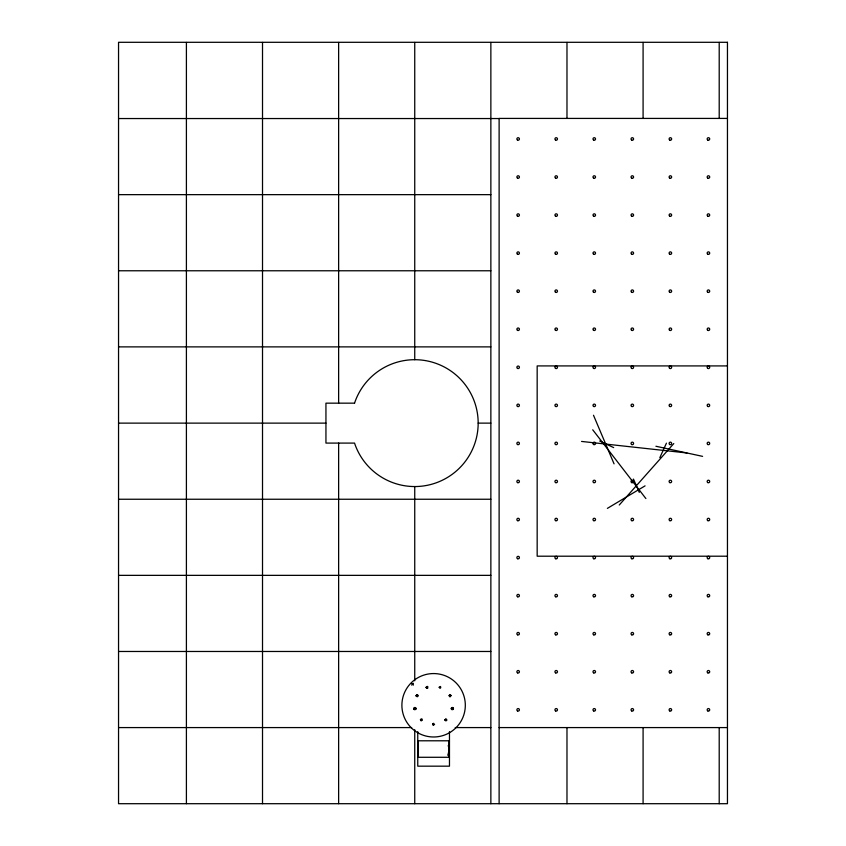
<?xml version="1.0" encoding="UTF-8"?>
<svg xmlns="http://www.w3.org/2000/svg" width="846" height="846" viewBox="0 0 846 846"><rect width="100%" height="100%" fill="white"/><g stroke="black" fill="none" stroke-linecap="round" stroke-linejoin="round"><path stroke-width="1.27" d="M415.809 708.662C415.555 710.365 415.767 707.045 415.82 708.546M432.729 723.954C435.827 722.484 431.28 723.69 433.258 725.181C435.531 723.235 434.569 725.17 432.729 724.652M659.848 457.633L666.437 443.167M619.251 505.009L673.797 443.547M411.674 685.133L413.43 683.293M607.375 508.372L645.075 485.858M417.353 696.681L418.083 695.75L416.962 696.692M450.262 696.692L451.003 695.497L449.913 696.692M727.454 118.419L499.119 118.419L499.119 803.7M118.546 118.546L499.119 118.546M118.546 194.654L490.86 194.654M118.546 270.773L490.86 270.773M118.546 346.881L490.86 346.881M727.454 365.916L537.168 365.916L537.168 556.203L727.454 556.203M118.546 423.127L325.943 423.127M478.17 423.127L490.86 423.127M118.546 499.246L490.86 499.246M118.546 575.354L490.86 575.354M118.546 651.473L490.86 651.473M118.546 727.581L411.642 727.581M455.211 727.581L490.86 727.581M499.119 727.581L727.454 727.581M417.755 740.789L449.469 740.789M417.755 757.286L449.469 757.286M581.572 441.432L686.91 452.97M655.914 446.254L702.592 456.364M599.708 441.009L613.688 447.608M411.611 683.314L413.451 685.07M592.708 429.779L645.889 498.558M633.453 479.069L639.29 492.393M593.501 415.259L614.059 463.851M719.206 42.427L719.206 118.419M719.206 727.581L719.206 803.7M643.087 42.427L643.087 118.419M643.087 727.581L643.087 803.7M566.979 42.427L566.979 118.419M566.979 727.581L566.979 803.7M490.86 42.427L490.86 803.7M449.469 731.653L449.469 766.169L417.755 766.169L417.755 731.653M448.835 740.789L448.835 757.286M418.389 740.789L418.389 757.286M414.741 42.427L414.741 359.698M414.741 486.556L414.741 680.808M414.741 729.696L414.741 803.7M338.633 42.427L338.633 403.161M338.633 443.093L338.633 803.7M262.514 42.427L262.514 803.7M186.406 42.427L186.406 803.7M448.243 745.485A15.228 15.228 0 0 1 447.777 755.235M420.43 719.787C421.086 722.072 423.973 718.762 421.054 720.739C418.749 718.064 424.967 718.973 420.441 719.766M426.162 687.343C427.124 689.289 429.557 686.952 426.363 687.988C425.295 685.482 430.434 686.582 426.162 687.343M444.901 719.777C445.419 722.685 447.999 717.894 446.36 720.644C442.479 720.136 448.877 717.524 444.911 719.713M413.927 708.493L414.466 709.434L415.545 709.244L413.937 708.747L415.27 707.721L413.927 708.493M416.19 695.676C416.687 697.59 415.587 694.682 417.12 694.809C419.341 696.3 416.687 693.773 416.19 695.676M439.18 687.312C440.681 690.653 441.824 684.467 439.19 687.216M449.152 695.676L449.691 696.618L449.416 695.095L450.971 695.412L450.009 694.82L449.152 695.645M451.404 708.493C452.578 710.249 454.556 708.61 451.468 708.927C452.24 706.865 454.492 708.07 451.404 708.493M727.454 42.3L118.546 42.3L118.546 803.7L727.454 803.7L727.454 42.3M354.537 403.161L325.943 403.161L325.943 443.093L354.537 443.093A63.429 63.429 0 0 0 452.134 474.363A63.429 63.429 0 0 0 452.134 371.891A63.429 63.429 0 0 0 354.537 403.161M517.509 558.698A1.269 1.269 0 0 0 519.412 557.599A1.269 1.269 0 0 0 517.509 556.499A1.269 1.269 0 0 0 517.509 558.698M707.795 520.639A1.269 1.269 0 0 0 709.699 519.539A1.269 1.269 0 0 0 707.795 518.439A1.269 1.269 0 0 0 707.795 520.639M707.795 482.58A1.269 1.269 0 0 0 709.699 481.48A1.269 1.269 0 0 0 707.795 480.38A1.269 1.269 0 0 0 707.795 482.58M707.795 710.926A1.269 1.269 0 0 0 709.699 709.826A1.269 1.269 0 0 0 707.795 708.726A1.269 1.269 0 0 0 707.795 710.926M707.795 254.234A1.269 1.269 0 0 0 709.699 253.134A1.269 1.269 0 0 0 707.795 252.034A1.269 1.269 0 0 0 707.795 254.234M707.795 368.412A1.269 1.269 0 0 0 709.699 367.312A1.269 1.269 0 0 0 707.795 366.212A1.269 1.269 0 0 0 707.795 368.412M707.795 330.352A1.269 1.269 0 0 0 709.699 329.253A1.269 1.269 0 0 0 707.795 328.153A1.269 1.269 0 0 0 707.795 330.352M707.795 634.807A1.269 1.269 0 0 0 709.699 633.707A1.269 1.269 0 0 0 707.795 632.607A1.269 1.269 0 0 0 707.795 634.807M707.795 216.174A1.269 1.269 0 0 0 709.699 215.085A1.269 1.269 0 0 0 707.795 213.985A1.269 1.269 0 0 0 707.795 216.174M707.795 596.747A1.269 1.269 0 0 0 709.699 595.658A1.269 1.269 0 0 0 707.795 594.558A1.269 1.269 0 0 0 707.795 596.747M707.795 558.698A1.269 1.269 0 0 0 709.699 557.599A1.269 1.269 0 0 0 707.795 556.499A1.269 1.269 0 0 0 707.795 558.698M707.795 444.52A1.269 1.269 0 0 0 709.699 443.42A1.269 1.269 0 0 0 707.795 442.321A1.269 1.269 0 0 0 707.795 444.52M707.795 406.461A1.269 1.269 0 0 0 709.699 405.371A1.269 1.269 0 0 0 707.795 404.272A1.269 1.269 0 0 0 707.795 406.461M707.795 140.066A1.269 1.269 0 0 0 709.699 138.966A1.269 1.269 0 0 0 707.795 137.866A1.269 1.269 0 0 0 707.795 140.066M707.795 292.293A1.269 1.269 0 0 0 709.699 291.193A1.269 1.269 0 0 0 707.795 290.093A1.269 1.269 0 0 0 707.795 292.293M707.795 178.125A1.269 1.269 0 0 0 709.699 177.026A1.269 1.269 0 0 0 707.795 175.926A1.269 1.269 0 0 0 707.795 178.125M707.795 672.866A1.269 1.269 0 0 0 709.699 671.766A1.269 1.269 0 0 0 707.795 670.667A1.269 1.269 0 0 0 707.795 672.866M669.736 482.58A1.269 1.269 0 0 0 671.639 481.48A1.269 1.269 0 0 0 669.736 480.38A1.269 1.269 0 0 0 669.736 482.58M669.736 634.807A1.269 1.269 0 0 0 671.639 633.707A1.269 1.269 0 0 0 669.736 632.607A1.269 1.269 0 0 0 669.736 634.807M669.736 520.639A1.269 1.269 0 0 0 671.639 519.539A1.269 1.269 0 0 0 669.736 518.439A1.269 1.269 0 0 0 669.736 520.639M669.736 178.125A1.269 1.269 0 0 0 671.639 177.026A1.269 1.269 0 0 0 669.736 175.926A1.269 1.269 0 0 0 669.736 178.125M669.736 672.866A1.269 1.269 0 0 0 671.639 671.766A1.269 1.269 0 0 0 669.736 670.667A1.269 1.269 0 0 0 669.736 672.866M669.736 444.52A1.269 1.269 0 0 0 671.639 443.42A1.269 1.269 0 0 0 669.736 442.321A1.269 1.269 0 0 0 669.736 444.52M669.736 140.066A1.269 1.269 0 0 0 671.639 138.966A1.269 1.269 0 0 0 669.736 137.866A1.269 1.269 0 0 0 669.736 140.066M669.736 292.293A1.269 1.269 0 0 0 671.639 291.193A1.269 1.269 0 0 0 669.736 290.093A1.269 1.269 0 0 0 669.736 292.293M669.736 596.747A1.269 1.269 0 0 0 671.639 595.658A1.269 1.269 0 0 0 669.736 594.558A1.269 1.269 0 0 0 669.736 596.747M669.736 330.352A1.269 1.269 0 0 0 671.639 329.253A1.269 1.269 0 0 0 669.736 328.153A1.269 1.269 0 0 0 669.736 330.352M669.736 558.698A1.269 1.269 0 0 0 671.639 557.599A1.269 1.269 0 0 0 669.736 556.499A1.269 1.269 0 0 0 669.736 558.698M669.736 368.412A1.269 1.269 0 0 0 671.639 367.312A1.269 1.269 0 0 0 669.736 366.212A1.269 1.269 0 0 0 669.736 368.412M669.736 216.174A1.269 1.269 0 0 0 671.639 215.085A1.269 1.269 0 0 0 669.736 213.985A1.269 1.269 0 0 0 669.736 216.174M669.736 254.234A1.269 1.269 0 0 0 671.639 253.134A1.269 1.269 0 0 0 669.736 252.034A1.269 1.269 0 0 0 669.736 254.234M669.736 710.926A1.269 1.269 0 0 0 671.639 709.826A1.269 1.269 0 0 0 669.736 708.726A1.269 1.269 0 0 0 669.736 710.926M669.736 406.461A1.269 1.269 0 0 0 671.639 405.371A1.269 1.269 0 0 0 669.736 404.272A1.269 1.269 0 0 0 669.736 406.461M631.676 482.58A1.269 1.269 0 0 0 633.58 481.48A1.269 1.269 0 0 0 631.676 480.38A1.269 1.269 0 0 0 631.676 482.58M631.676 178.125A1.269 1.269 0 0 0 633.58 177.026A1.269 1.269 0 0 0 631.676 175.926A1.269 1.269 0 0 0 631.676 178.125M631.676 254.234A1.269 1.269 0 0 0 633.58 253.134A1.269 1.269 0 0 0 631.676 252.034A1.269 1.269 0 0 0 631.676 254.234M631.676 216.174A1.269 1.269 0 0 0 633.58 215.085A1.269 1.269 0 0 0 631.676 213.985A1.269 1.269 0 0 0 631.676 216.174M631.676 520.639A1.269 1.269 0 0 0 633.58 519.539A1.269 1.269 0 0 0 631.676 518.439A1.269 1.269 0 0 0 631.676 520.639M631.676 330.352A1.269 1.269 0 0 0 633.58 329.253A1.269 1.269 0 0 0 631.676 328.153A1.269 1.269 0 0 0 631.676 330.352M631.676 672.866A1.269 1.269 0 0 0 633.58 671.766A1.269 1.269 0 0 0 631.676 670.667A1.269 1.269 0 0 0 631.676 672.866M631.676 596.747A1.269 1.269 0 0 0 633.58 595.658A1.269 1.269 0 0 0 631.676 594.558A1.269 1.269 0 0 0 631.676 596.747M631.676 444.52A1.269 1.269 0 0 0 633.58 443.42A1.269 1.269 0 0 0 631.676 442.321A1.269 1.269 0 0 0 631.676 444.52M631.676 140.066A1.269 1.269 0 0 0 633.58 138.966A1.269 1.269 0 0 0 631.676 137.866A1.269 1.269 0 0 0 631.676 140.066M631.676 292.293A1.269 1.269 0 0 0 633.58 291.193A1.269 1.269 0 0 0 631.676 290.093A1.269 1.269 0 0 0 631.676 292.293M631.676 368.412A1.269 1.269 0 0 0 633.58 367.312A1.269 1.269 0 0 0 631.676 366.212A1.269 1.269 0 0 0 631.676 368.412M631.676 634.807A1.269 1.269 0 0 0 633.58 633.707A1.269 1.269 0 0 0 631.676 632.607A1.269 1.269 0 0 0 631.676 634.807M631.676 558.698A1.269 1.269 0 0 0 633.58 557.599A1.269 1.269 0 0 0 631.676 556.499A1.269 1.269 0 0 0 631.676 558.698M631.676 710.926A1.269 1.269 0 0 0 633.58 709.826A1.269 1.269 0 0 0 631.676 708.726A1.269 1.269 0 0 0 631.676 710.926M631.676 406.461A1.269 1.269 0 0 0 633.58 405.371A1.269 1.269 0 0 0 631.676 404.272A1.269 1.269 0 0 0 631.676 406.461M593.628 520.639A1.269 1.269 0 0 0 595.531 519.539A1.269 1.269 0 0 0 593.628 518.439A1.269 1.269 0 0 0 593.628 520.639M593.628 254.234A1.269 1.269 0 0 0 595.531 253.134A1.269 1.269 0 0 0 593.628 252.034A1.269 1.269 0 0 0 593.628 254.234M593.628 292.293A1.269 1.269 0 0 0 595.531 291.193A1.269 1.269 0 0 0 593.628 290.093A1.269 1.269 0 0 0 593.628 292.293M593.628 634.807A1.269 1.269 0 0 0 595.531 633.707A1.269 1.269 0 0 0 593.628 632.607A1.269 1.269 0 0 0 593.628 634.807M593.628 596.747A1.269 1.269 0 0 0 595.531 595.658A1.269 1.269 0 0 0 593.628 594.558A1.269 1.269 0 0 0 593.628 596.747M593.628 558.698A1.269 1.269 0 0 0 595.531 557.599A1.269 1.269 0 0 0 593.628 556.499A1.269 1.269 0 0 0 593.628 558.698M593.628 444.52A1.269 1.269 0 0 0 595.531 443.42A1.269 1.269 0 0 0 593.628 442.321A1.269 1.269 0 0 0 593.628 444.52M593.628 406.461A1.269 1.269 0 0 0 595.531 405.371A1.269 1.269 0 0 0 593.628 404.272A1.269 1.269 0 0 0 593.628 406.461M593.628 140.066A1.269 1.269 0 0 0 595.531 138.966A1.269 1.269 0 0 0 593.628 137.866A1.269 1.269 0 0 0 593.628 140.066M593.628 710.926A1.269 1.269 0 0 0 595.531 709.826A1.269 1.269 0 0 0 593.628 708.726A1.269 1.269 0 0 0 593.628 710.926M593.628 482.58A1.269 1.269 0 0 0 595.531 481.48A1.269 1.269 0 0 0 593.628 480.38A1.269 1.269 0 0 0 593.628 482.58M593.628 178.125A1.269 1.269 0 0 0 595.531 177.026A1.269 1.269 0 0 0 593.628 175.926A1.269 1.269 0 0 0 593.628 178.125M593.628 216.174A1.269 1.269 0 0 0 595.531 215.085A1.269 1.269 0 0 0 593.628 213.985A1.269 1.269 0 0 0 593.628 216.174M593.628 330.352A1.269 1.269 0 0 0 595.531 329.253A1.269 1.269 0 0 0 593.628 328.153A1.269 1.269 0 0 0 593.628 330.352M593.628 672.866A1.269 1.269 0 0 0 595.531 671.766A1.269 1.269 0 0 0 593.628 670.667A1.269 1.269 0 0 0 593.628 672.866M593.628 368.412A1.269 1.269 0 0 0 595.531 367.312A1.269 1.269 0 0 0 593.628 366.212A1.269 1.269 0 0 0 593.628 368.412M555.568 634.807A1.269 1.269 0 0 0 557.472 633.707A1.269 1.269 0 0 0 555.568 632.607A1.269 1.269 0 0 0 555.568 634.807M555.568 710.926A1.269 1.269 0 0 0 557.472 709.826A1.269 1.269 0 0 0 555.568 708.726A1.269 1.269 0 0 0 555.568 710.926M555.568 254.234A1.269 1.269 0 0 0 557.472 253.134A1.269 1.269 0 0 0 555.568 252.034A1.269 1.269 0 0 0 555.568 254.234M555.568 178.125A1.269 1.269 0 0 0 557.472 177.026A1.269 1.269 0 0 0 555.568 175.926A1.269 1.269 0 0 0 555.568 178.125M555.568 482.58A1.269 1.269 0 0 0 557.472 481.48A1.269 1.269 0 0 0 555.568 480.38A1.269 1.269 0 0 0 555.568 482.58M555.568 292.293A1.269 1.269 0 0 0 557.472 291.193A1.269 1.269 0 0 0 555.568 290.093A1.269 1.269 0 0 0 555.568 292.293M555.568 444.52A1.269 1.269 0 0 0 557.472 443.42A1.269 1.269 0 0 0 555.568 442.321A1.269 1.269 0 0 0 555.568 444.52M555.568 672.866A1.269 1.269 0 0 0 557.472 671.766A1.269 1.269 0 0 0 555.568 670.667A1.269 1.269 0 0 0 555.568 672.866M555.568 140.066A1.269 1.269 0 0 0 557.472 138.966A1.269 1.269 0 0 0 555.568 137.866A1.269 1.269 0 0 0 555.568 140.066M555.568 330.352A1.269 1.269 0 0 0 557.472 329.253A1.269 1.269 0 0 0 555.568 328.153A1.269 1.269 0 0 0 555.568 330.352M555.568 596.747A1.269 1.269 0 0 0 557.472 595.658A1.269 1.269 0 0 0 555.568 594.558A1.269 1.269 0 0 0 555.568 596.747M555.568 558.698A1.269 1.269 0 0 0 557.472 557.599A1.269 1.269 0 0 0 555.568 556.499A1.269 1.269 0 0 0 555.568 558.698M555.568 520.639A1.269 1.269 0 0 0 557.472 519.539A1.269 1.269 0 0 0 555.568 518.439A1.269 1.269 0 0 0 555.568 520.639M555.568 216.174A1.269 1.269 0 0 0 557.472 215.085A1.269 1.269 0 0 0 555.568 213.985A1.269 1.269 0 0 0 555.568 216.174M555.568 368.412A1.269 1.269 0 0 0 557.472 367.312A1.269 1.269 0 0 0 555.568 366.212A1.269 1.269 0 0 0 555.568 368.412M555.568 406.461A1.269 1.269 0 0 0 557.472 405.371A1.269 1.269 0 0 0 555.568 404.272A1.269 1.269 0 0 0 555.568 406.461M517.509 520.639A1.269 1.269 0 0 0 519.412 519.539A1.269 1.269 0 0 0 517.509 518.439A1.269 1.269 0 0 0 517.509 520.639M517.509 710.926A1.269 1.269 0 0 0 519.412 709.826A1.269 1.269 0 0 0 517.509 708.726A1.269 1.269 0 0 0 517.509 710.926M517.509 254.234A1.269 1.269 0 0 0 519.412 253.134A1.269 1.269 0 0 0 517.509 252.034A1.269 1.269 0 0 0 517.509 254.234M517.509 406.461A1.269 1.269 0 0 0 519.412 405.371A1.269 1.269 0 0 0 517.509 404.272A1.269 1.269 0 0 0 517.509 406.461M517.509 178.125A1.269 1.269 0 0 0 519.412 177.026A1.269 1.269 0 0 0 517.509 175.926A1.269 1.269 0 0 0 517.509 178.125M517.509 672.866A1.269 1.269 0 0 0 519.412 671.766A1.269 1.269 0 0 0 517.509 670.667A1.269 1.269 0 0 0 517.509 672.866M517.509 596.747A1.269 1.269 0 0 0 519.412 595.658A1.269 1.269 0 0 0 517.509 594.558A1.269 1.269 0 0 0 517.509 596.747M517.509 444.52A1.269 1.269 0 0 0 519.412 443.42A1.269 1.269 0 0 0 517.509 442.321A1.269 1.269 0 0 0 517.509 444.52M517.509 368.412A1.269 1.269 0 0 0 519.412 367.312A1.269 1.269 0 0 0 517.509 366.212A1.269 1.269 0 0 0 517.509 368.412M517.509 140.066A1.269 1.269 0 0 0 519.412 138.966A1.269 1.269 0 0 0 517.509 137.866A1.269 1.269 0 0 0 517.509 140.066M517.509 292.293A1.269 1.269 0 0 0 519.412 291.193A1.269 1.269 0 0 0 517.509 290.093A1.269 1.269 0 0 0 517.509 292.293M517.509 330.352A1.269 1.269 0 0 0 519.412 329.253A1.269 1.269 0 0 0 517.509 328.153A1.269 1.269 0 0 0 517.509 330.352M517.509 482.58A1.269 1.269 0 0 0 519.412 481.48A1.269 1.269 0 0 0 517.509 480.38A1.269 1.269 0 0 0 517.509 482.58M517.509 216.174A1.269 1.269 0 0 0 519.412 215.085A1.269 1.269 0 0 0 517.509 213.985A1.269 1.269 0 0 0 517.509 216.174M517.509 634.807A1.269 1.269 0 0 0 519.412 633.707A1.269 1.269 0 0 0 517.509 632.607A1.269 1.269 0 0 0 517.509 634.807M417.755 732.742A31.714 31.714 0 0 0 465.321 705.278A31.714 31.714 0 0 0 417.755 677.805A31.714 31.714 0 0 0 417.755 732.742M414.329 709.519A1.089 1.089 0 0 0 415.957 708.578A1.089 1.089 0 0 0 414.329 707.637A1.089 1.089 0 0 0 414.329 709.519M451.806 709.519A1.089 1.089 0 0 0 453.435 708.578A1.089 1.089 0 0 0 451.806 707.637A1.089 1.089 0 0 0 451.806 709.519"/></g></svg>
